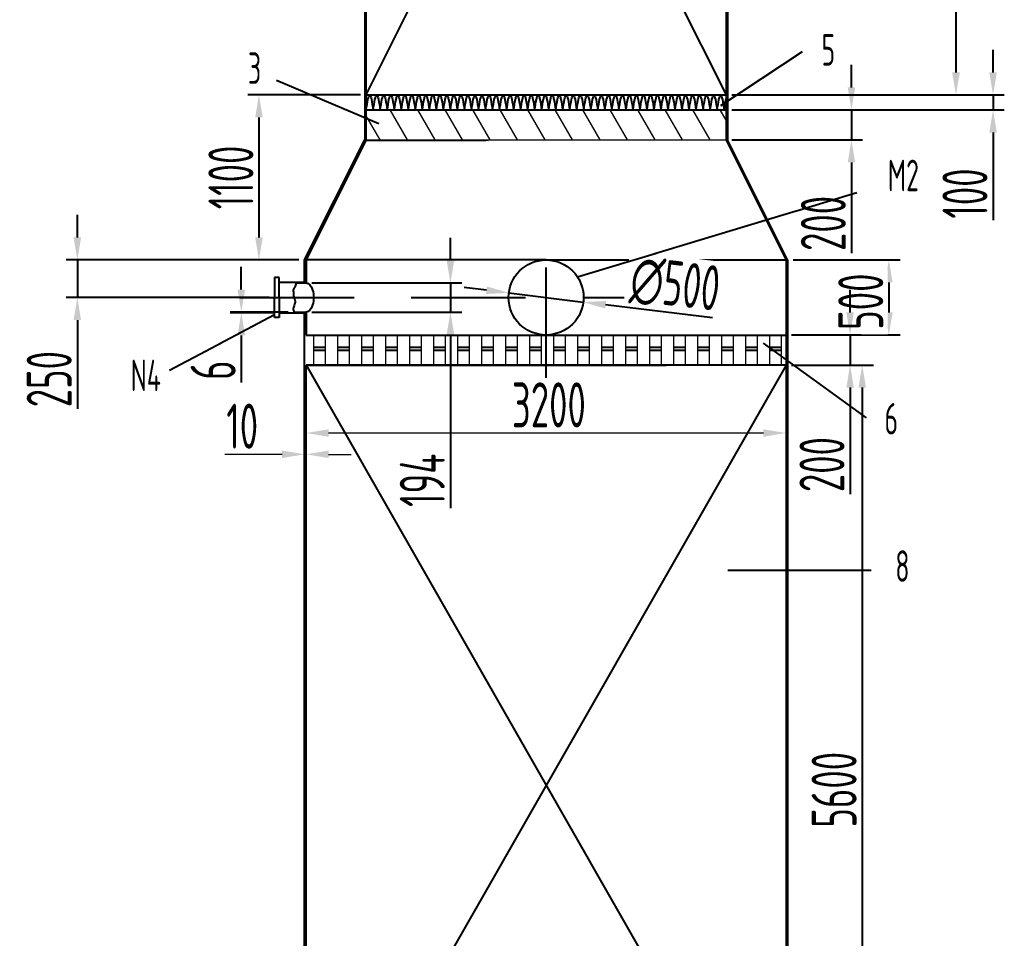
# Model space of a CAD drawing. Header units: millimetres. Extents: x 2438 to 3279, y 1353 to 1947.
# Drawn here: x 3006.6 to 3116, y 1574.8 to 1676.8 of the extents above; entities that cross this region are included whole.
import ezdxf

# ---------------------------------------------------------------- set-up
doc = ezdxf.new("R2010")
doc.units = ezdxf.units.MM
doc.linetypes.add('DASHED', pattern=[19.05, 12.7, -6.35])
for name, color, linetype, lineweight in [('02-粗实线', 7, 'Continuous', 18), ('03-标注', 5, 'Continuous', 18), ('04-细实线', 7, 'Continuous', 9), ('5-细实线', 7, 'Continuous', 25), ('中心线', 1, 'DASHED', 25), ('塔内件', 7, 'Continuous', 25)]:
    doc.layers.add(name, color=color, linetype=linetype, lineweight=lineweight)
doc.layers.add('DLI', color=5, linetype='Continuous')
doc.layers.add('INSTRUCTION', color=6, linetype='Continuous')
doc.styles.add('5-gbcbig', font='gbenor.shx', dxfattribs={"width": 0.7, "height": 5, "bigfont": 'gbcbig.shx'})
doc.styles.add('7-gbcbig', font='gbenor.shx', dxfattribs={"width": 0.7, "height": 7, "bigfont": 'gbcbig.shx'})
doc.dimstyles.new('1：60', dxfattribs={"dimtxt": 5, "dimasz": 2.5, "dimexe": 1.25, "dimexo": 0.625, "dimtad": 1, "dimdec": 0, "dimlfac": 60, "dimtxsty": '5-gbcbig', "dimcen": 2.5, "dimclrd": 256, "dimclre": 256, "dimclrt": 256, "dimadec": 0, "dimazin": 0, "dimtfac": 1, "dimtdec": 0, "dimtmove": 0, "dimatfit": 3, "dimfxl": 0, "dimlwd": -1, "dimlwe": -1, "dimarcsym": 0})

# ---------------------------------------------------------------- blocks, each defined once
blk = doc.blocks.new('*D93')
at = {"layer": 'Defpoints', "color": 0, "transparency": 16777216}
for p in [(3085.07, 1748.46), (3085.07, 1668.46), (3110.61, 1668.46)]:
    blk.add_point(p, dxfattribs=at)
at = {"layer": 'DLI', "transparency": 16777216}
for p, q in [((3085.69, 1748.46), (3111.86, 1748.46)), ((3110.61, 1745.96), (3110.61, 1670.96)), ((3085.69, 1668.46), (3111.86, 1668.46))]:
    blk.add_line(p, q, dxfattribs=at)
for points in [[(3110.19, 1745.96), (3111.03, 1745.96), (3110.61, 1748.46)], [(3110.19, 1670.96), (3111.03, 1670.96), (3110.61, 1668.46)]]:
    blk.add_solid(points, dxfattribs=at)
at = {"layer": 'DLI', "transparency": 16777216, "insert": (3107.48, 1706.18), "char_height": 5, "attachment_point": 5, "rotation": 90, "style": '5-gbcbig', "bg_fill": 3, "box_fill_scale": 1.1, "bg_fill_color": 256, "bg_fill_true_color": 13158600, "bg_fill_transparency": 0}
blk.add_mtext('4800', dxfattribs=at)
blk = doc.blocks.new('*D94')
at = {"layer": 'Defpoints', "color": 0, "transparency": 16777216}
for p in [(3085.07, 1668.46), (3085.07, 1666.79), (3114.73, 1666.79)]:
    blk.add_point(p, dxfattribs=at)
at = {"layer": 'DLI', "transparency": 16777216}
for p, q in [((3114.73, 1670.96), (3114.73, 1673.46)), ((3085.69, 1668.46), (3115.98, 1668.46)), ((3114.73, 1668.46), (3114.73, 1666.79)), ((3085.69, 1666.79), (3115.98, 1666.79)), ((3114.73, 1664.29), (3114.73, 1654.55))]:
    blk.add_line(p, q, dxfattribs=at)
for points in [[(3114.32, 1670.96), (3115.15, 1670.96), (3114.73, 1668.46)], [(3114.32, 1664.29), (3115.15, 1664.29), (3114.73, 1666.79)]]:
    blk.add_solid(points, dxfattribs=at)
at = {"layer": 'DLI', "transparency": 16777216, "insert": (3111.61, 1657.51), "char_height": 5, "attachment_point": 5, "rotation": 90, "style": '5-gbcbig', "bg_fill": 3, "box_fill_scale": 1.1, "bg_fill_color": 256, "bg_fill_true_color": 13158600, "bg_fill_transparency": 0}
blk.add_mtext('100', dxfattribs=at)
blk = doc.blocks.new('*D95')
at = {"layer": 'Defpoints', "color": 0, "transparency": 16777216}
for p in [(3085.07, 1666.79), (3085.07, 1663.46), (3098.99, 1663.46)]:
    blk.add_point(p, dxfattribs=at)
at = {"layer": 'DLI', "transparency": 16777216}
for p, q in [((3098.99, 1669.29), (3098.99, 1671.79)), ((3085.69, 1666.79), (3100.24, 1666.79)), ((3098.99, 1666.79), (3098.99, 1663.46)), ((3085.69, 1663.46), (3100.24, 1663.46)), ((3098.99, 1660.96), (3098.99, 1650.9))]:
    blk.add_line(p, q, dxfattribs=at)
for points in [[(3098.58, 1669.29), (3099.41, 1669.29), (3098.99, 1666.79)], [(3098.58, 1660.96), (3099.41, 1660.96), (3098.99, 1663.46)]]:
    blk.add_solid(points, dxfattribs=at)
at = {"layer": 'DLI', "transparency": 16777216, "insert": (3095.87, 1654.19), "char_height": 5, "attachment_point": 5, "rotation": 90, "style": '5-gbcbig', "bg_fill": 3, "box_fill_scale": 1.1, "bg_fill_color": 256, "bg_fill_true_color": 13158600, "bg_fill_transparency": 0}
blk.add_mtext('200', dxfattribs=at)
blk = doc.blocks.new('*D96')
at = {"layer": 'Defpoints', "color": 0, "transparency": 16777216}
for p in [(3091.89, 1650.13), (3091.72, 1641.8)]:
    blk.add_point(p, dxfattribs=at)
at = {"layer": 'DLI', "transparency": 16777216}
for p, q in [((3092.52, 1650.13), (3104.4, 1650.13)), ((3103.15, 1647.63), (3103.15, 1644.3)), ((3092.35, 1641.8), (3104.4, 1641.8))]:
    blk.add_line(p, q, dxfattribs=at)
for points in [[(3102.74, 1647.63), (3103.57, 1647.63), (3103.15, 1650.13)], [(3102.74, 1644.3), (3103.57, 1644.3), (3103.15, 1641.8)]]:
    blk.add_solid(points, dxfattribs=at)
at = {"layer": 'DLI', "transparency": 16777216, "insert": (3100.03, 1645.5), "char_height": 5, "attachment_point": 5, "rotation": 90, "style": '5-gbcbig', "bg_fill": 3, "box_fill_scale": 1.1, "bg_fill_color": 256, "bg_fill_true_color": 13158600, "bg_fill_transparency": 0}
blk.add_mtext('500', dxfattribs=at)
at = {"layer": 'Defpoints', "color": 0, "transparency": 16777216}
blk.add_point((3103.15, 1641.8), dxfattribs=at)
blk = doc.blocks.new('*D97')
at = {"layer": 'Defpoints', "color": 0, "transparency": 16777216}
for p in [(3038.39, 1647.58), (3038.39, 1644.35), (3054.43, 1644.35)]:
    blk.add_point(p, dxfattribs=at)
at = {"layer": 'DLI', "transparency": 16777216}
for p, q in [((3054.43, 1650.08), (3054.43, 1652.58)), ((3039.02, 1647.58), (3055.68, 1647.58)), ((3054.43, 1647.58), (3054.43, 1644.35)), ((3039.02, 1644.35), (3055.68, 1644.35)), ((3054.43, 1641.85), (3054.43, 1622.56))]:
    blk.add_line(p, q, dxfattribs=at)
for points in [[(3054.01, 1650.08), (3054.85, 1650.08), (3054.43, 1647.58)], [(3054.01, 1641.85), (3054.85, 1641.85), (3054.43, 1644.35)]]:
    blk.add_solid(points, dxfattribs=at)
at = {"layer": 'DLI', "transparency": 16777216, "insert": (3051.3, 1625.66), "char_height": 5, "attachment_point": 5, "rotation": 90, "style": '5-gbcbig', "bg_fill": 3, "box_fill_scale": 1.1, "bg_fill_color": 256, "bg_fill_true_color": 13158600, "bg_fill_transparency": 0}
blk.add_mtext('194', dxfattribs=at)
blk = doc.blocks.new('*D98')
at = {"layer": 'Defpoints', "color": 0, "transparency": 16777216}
for p in [(3031.19, 1644.25), (3035.39, 1644.25), (3037.04, 1644.35)]:
    blk.add_point(p, dxfattribs=at)
at = {"layer": 'DLI', "transparency": 16777216}
for p, q in [((3031.19, 1646.85), (3031.19, 1649.35)), ((3036.41, 1644.35), (3029.94, 1644.35)), ((3034.77, 1644.25), (3029.94, 1644.25)), ((3031.19, 1644.35), (3031.19, 1644.25)), ((3031.19, 1641.75), (3031.19, 1636.51))]:
    blk.add_line(p, q, dxfattribs=at)
for points in [[(3030.77, 1646.85), (3031.61, 1646.85), (3031.19, 1644.35)], [(3030.77, 1641.75), (3031.61, 1641.75), (3031.19, 1644.25)]]:
    blk.add_solid(points, dxfattribs=at)
at = {"layer": 'DLI', "transparency": 16777216, "insert": (3028.06, 1637.88), "char_height": 5, "attachment_point": 5, "rotation": 90, "style": '5-gbcbig', "bg_fill": 3, "box_fill_scale": 1.1, "bg_fill_color": 256, "bg_fill_true_color": 13158600, "bg_fill_transparency": 0}
blk.add_mtext('6', dxfattribs=at)
blk = doc.blocks.new('*D99')
at = {"layer": 'Defpoints', "color": 0, "transparency": 16777216}
for p in [(3091.72, 1641.8), (3091.72, 1638.46), (3098.84, 1638.46)]:
    blk.add_point(p, dxfattribs=at)
at = {"layer": 'DLI', "transparency": 16777216}
for p, q in [((3098.84, 1644.3), (3098.84, 1646.8)), ((3092.35, 1641.8), (3100.09, 1641.8)), ((3098.84, 1641.8), (3098.84, 1638.46)), ((3092.35, 1638.46), (3100.09, 1638.46)), ((3098.84, 1635.96), (3098.84, 1624.11))]:
    blk.add_line(p, q, dxfattribs=at)
for points in [[(3098.43, 1644.3), (3099.26, 1644.3), (3098.84, 1641.8)], [(3098.43, 1635.96), (3099.26, 1635.96), (3098.84, 1638.46)]]:
    blk.add_solid(points, dxfattribs=at)
at = {"layer": 'DLI', "transparency": 16777216, "insert": (3095.72, 1627.4), "char_height": 5, "attachment_point": 5, "rotation": 90, "style": '5-gbcbig', "bg_fill": 3, "box_fill_scale": 1.1, "bg_fill_color": 256, "bg_fill_true_color": 13158600, "bg_fill_transparency": 0}
blk.add_mtext('200', dxfattribs=at)
blk = doc.blocks.new('*D100')
at = {"layer": 'Defpoints', "color": 0, "transparency": 16777216}
for p in [(3091.72, 1638.46), (3091.72, 1545.13), (3100.19, 1545.13)]:
    blk.add_point(p, dxfattribs=at)
at = {"layer": 'DLI', "transparency": 16777216}
for p, q in [((3092.35, 1638.46), (3101.44, 1638.46)), ((3100.19, 1635.96), (3100.19, 1547.63)), ((3092.35, 1545.13), (3101.44, 1545.13))]:
    blk.add_line(p, q, dxfattribs=at)
for points in [[(3099.78, 1635.96), (3100.61, 1635.96), (3100.19, 1638.46)], [(3099.78, 1547.63), (3100.61, 1547.63), (3100.19, 1545.13)]]:
    blk.add_solid(points, dxfattribs=at)
at = {"layer": 'DLI', "transparency": 16777216, "insert": (3097.07, 1591.28), "char_height": 5, "attachment_point": 5, "rotation": 90, "style": '5-gbcbig', "bg_fill": 3, "box_fill_scale": 1.1, "bg_fill_color": 256, "bg_fill_true_color": 13158600, "bg_fill_transparency": 0}
blk.add_mtext('5600', dxfattribs=at)
blk = doc.blocks.new('*D103')
at = {"layer": 'Defpoints', "color": 0, "transparency": 16777216}
for p in [(3045.07, 1668.46), (3033.15, 1650.13), (3038.22, 1650.13)]:
    blk.add_point(p, dxfattribs=at)
at = {"layer": 'DLI', "transparency": 16777216}
for p, q in [((3044.44, 1668.46), (3031.9, 1668.46)), ((3033.15, 1665.96), (3033.15, 1652.63)), ((3037.6, 1650.13), (3031.9, 1650.13))]:
    blk.add_line(p, q, dxfattribs=at)
for points in [[(3032.73, 1665.96), (3033.57, 1665.96), (3033.15, 1668.46)], [(3032.73, 1652.63), (3033.57, 1652.63), (3033.15, 1650.13)]]:
    blk.add_solid(points, dxfattribs=at)
at = {"layer": 'DLI', "transparency": 16777216, "insert": (3030.03, 1659.3), "char_height": 5, "attachment_point": 5, "rotation": 90, "style": '5-gbcbig', "bg_fill": 3, "box_fill_scale": 1.1, "bg_fill_color": 256, "bg_fill_true_color": 13158600, "bg_fill_transparency": 0}
blk.add_mtext('1100', dxfattribs=at)
blk = doc.blocks.new('*D107')
at = {"layer": 'Defpoints', "color": 0, "transparency": 16777216}
for p in [(3038.22, 1650.13), (3012.97, 1645.96), (3034.89, 1645.96)]:
    blk.add_point(p, dxfattribs=at)
at = {"layer": 'DLI', "transparency": 16777216}
for p, q in [((3012.97, 1652.63), (3012.97, 1655.13)), ((3037.6, 1650.13), (3011.72, 1650.13)), ((3012.97, 1650.13), (3012.97, 1645.96)), ((3034.27, 1645.96), (3011.72, 1645.96)), ((3012.97, 1643.46), (3012.97, 1633.6))]:
    blk.add_line(p, q, dxfattribs=at)
for points in [[(3012.55, 1652.63), (3013.38, 1652.63), (3012.97, 1650.13)], [(3012.55, 1643.46), (3013.38, 1643.46), (3012.97, 1645.96)]]:
    blk.add_solid(points, dxfattribs=at)
at = {"layer": 'DLI', "transparency": 16777216, "insert": (3009.84, 1636.89), "char_height": 5, "attachment_point": 5, "rotation": 90, "style": '5-gbcbig', "bg_fill": 3, "box_fill_scale": 1.1, "bg_fill_color": 256, "bg_fill_true_color": 13158600, "bg_fill_transparency": 0}
blk.add_mtext('250', dxfattribs=at)
blk = doc.blocks.new('*D110')
at = {"layer": 'Defpoints', "color": 0, "transparency": 16777216}
for p in [(3060.92, 1646.47), (3069.19, 1645.46)]:
    blk.add_point(p, dxfattribs=at)
at = {"layer": 'DLI', "transparency": 16777216}
for p, q in [((3058.44, 1646.77), (3055.96, 1647.07)), ((3060.92, 1646.47), (3069.19, 1645.46)), ((3083.57, 1643.7), (3071.68, 1645.15))]:
    blk.add_line(p, q, dxfattribs=at)
for points in [[(3058.49, 1647.19), (3058.39, 1646.36), (3060.92, 1646.47)], [(3071.73, 1645.57), (3071.62, 1644.74), (3069.19, 1645.46)]]:
    blk.add_solid(points, dxfattribs=at)
at = {"layer": 'DLI', "transparency": 16777216, "insert": (3079.41, 1647.36), "char_height": 5, "attachment_point": 5, "rotation": 353.0302, "style": '5-gbcbig', "bg_fill": 3, "box_fill_scale": 1.1, "bg_fill_color": 256, "bg_fill_true_color": 13158600, "bg_fill_transparency": 0}
blk.add_mtext('∅500', dxfattribs=at)
blk = doc.blocks.new('*D113')
at = {"layer": '03-标注', "transparency": 16777216}
for p, q in [((3038.39, 1637.84), (3038.39, 1629.66)), ((3091.72, 1637.84), (3091.72, 1629.66)), ((3089.22, 1630.91), (3040.89, 1630.91))]:
    blk.add_line(p, q, dxfattribs=at)
for points in [[(3040.89, 1631.32), (3040.89, 1630.49), (3038.39, 1630.91)], [(3089.22, 1631.32), (3089.22, 1630.49), (3091.72, 1630.91)]]:
    blk.add_solid(points, dxfattribs=at)
at = {"layer": 'Defpoints', "color": 0, "transparency": 16777216}
for p in [(3038.39, 1638.46), (3091.72, 1638.46), (3038.39, 1630.91)]:
    blk.add_point(p, dxfattribs=at)
at = {"layer": '03-标注', "transparency": 16777216, "insert": (3065.37, 1634.03), "char_height": 5, "attachment_point": 5, "style": '5-gbcbig', "bg_fill": 3, "box_fill_scale": 1.1, "bg_fill_color": 256, "bg_fill_true_color": 13158600, "bg_fill_transparency": 0}
blk.add_mtext('3200', dxfattribs=at)
blk = doc.blocks.new('*D114')
at = {"layer": '03-标注', "transparency": 16777216}
for p, q in [((3038.39, 1633.17), (3038.39, 1627.29)), ((3038.22, 1632.42), (3038.22, 1627.29)), ((3035.72, 1628.54), (3029.35, 1628.54)), ((3038.39, 1628.54), (3038.22, 1628.54)), ((3040.89, 1628.54), (3043.39, 1628.54))]:
    blk.add_line(p, q, dxfattribs=at)
for points in [[(3035.72, 1628.96), (3035.72, 1628.13), (3038.22, 1628.54)], [(3040.89, 1628.96), (3040.89, 1628.13), (3038.39, 1628.54)]]:
    blk.add_solid(points, dxfattribs=at)
at = {"layer": 'Defpoints', "color": 0, "transparency": 16777216}
for p in [(3038.39, 1633.8), (3038.22, 1633.04), (3038.22, 1628.54)]:
    blk.add_point(p, dxfattribs=at)
at = {"layer": '03-标注', "transparency": 16777216, "insert": (3031.29, 1631.67), "char_height": 5, "attachment_point": 5, "style": '5-gbcbig', "bg_fill": 3, "box_fill_scale": 1.1, "bg_fill_color": 256, "bg_fill_true_color": 13158600, "bg_fill_transparency": 0}
blk.add_mtext('10', dxfattribs=at)

msp = doc.modelspace()

# ---------------------------------------------------------------- hatches: boundary and pattern name
at = {"layer": '02-粗实线'}
h = msp.add_hatch(dxfattribs=at)
h.set_pattern_fill('ANSI31', color=0, scale=0.833333, angle=75)
h.set_pattern_definition([(120, (568.3283, -849.1022), (-2.2913589, -1.3229167), [])])
h.paths.add_polyline_path([(3058.399, 1666.794), (3045.065, 1666.794), (3045.065, 1663.463), (3058.399, 1663.463)])
h.paths.add_polyline_path([(3085.065, 1666.794), (3058.399, 1666.794), (3058.399, 1663.463), (3085.065, 1663.463)])

# ---------------------------------------------------------------- linework, layer by layer
for p, q in [((3045.052, 1663.463), (3045.065, 1767.628)), ((3085.065, 1757.721), (3085.065, 1663.457)), ((3044.899, 1748.463), (3044.899, 1663.463)), ((3045.065, 1748.463), (3085.065, 1668.463)), ((3045.065, 1668.463), (3085.065, 1748.463)), ((3085.232, 1748.463), (3085.232, 1663.457)), ((3038.225, 1650.129), (3044.899, 1663.463)), ((3045.052, 1663.463), (3038.391, 1650.129)), ((3045.052, 1663.463), (3058.621, 1663.457)), ((3045.065, 1663.457), (3058.399, 1663.457)), ((3085.065, 1663.457), (3091.724, 1650.129)), ((3091.891, 1650.129), (3085.217, 1663.463)), ((3038.391, 1650.129), (3038.225, 1650.129)), ((3038.225, 1647.679), (3038.225, 1650.129)), ((3065.058, 1650.129), (3038.391, 1650.129)), ((3038.391, 1650.129), (3038.391, 1647.579)), ((3065.058, 1650.129), (3091.724, 1650.129)), ((3091.724, 1650.129), (3091.891, 1650.129)), ((3091.724, 1650.129), (3091.724, 1641.796)), ((3091.891, 1650.129), (3091.891, 1539.006)), ((3035.391, 1648.188), (3034.891, 1648.188)), ((3034.891, 1648.188), (3034.891, 1645.963)), ((3035.391, 1647.579), (3035.391, 1648.188)), ((3035.391, 1647.579), (3035.391, 1647.679)), ((3035.391, 1647.679), (3038.391, 1647.679)), ((3035.391, 1645.963), (3035.391, 1647.579)), ((3037.263, 1647.579), (3038.383, 1647.579)), ((3034.891, 1643.738), (3034.891, 1645.963)), ((3035.391, 1645.963), (3035.391, 1644.346)), ((3035.391, 1643.738), (3034.891, 1643.738)), ((3035.391, 1644.346), (3035.391, 1643.738)), ((3035.391, 1644.346), (3035.391, 1644.246)), ((3035.391, 1644.246), (3038.391, 1644.246)), ((3037.038, 1644.346), (3038.383, 1644.346)), ((3038.225, 1520.129), (3038.225, 1644.246)), ((3038.391, 1644.346), (3038.391, 1641.796)), ((3038.391, 1641.796), (3091.724, 1641.796)), ((3038.391, 1641.796), (3048.558, 1641.796)), ((3046.391, 1641.796), (3056.558, 1641.796)), ((3054.391, 1641.796), (3064.558, 1641.796)), ((3062.392, 1641.796), (3072.558, 1641.796)), ((3070.392, 1641.796), (3078.391, 1641.796)), ((3081.058, 1641.796), (3089.058, 1641.796)), ((3091.724, 1641.796), (3091.724, 1638.463)), ((3038.391, 1540.129), (3038.391, 1638.463)), ((3038.391, 1638.463), (3091.724, 1545.129)), ((3091.724, 1638.463), (3038.391, 1545.129)), ((3091.724, 1638.463), (3038.391, 1638.463)), ((3038.391, 1638.463), (3078.391, 1638.463)), ((3038.391, 1638.463), (3048.725, 1638.463)), ((3091.724, 1638.463), (3091.724, 1540.129))]:
    msp.add_line(p, q)
msp.add_circle((3065.058, 1645.963), 4.167)
at = {"extrusion": (0, 0, -1)}
msp.add_ellipse((3038.383, 1645.963), major_axis=(0, 1.617), ratio=0.525676, start_param=6.2831853, end_param=9.424778, dxfattribs=at)
msp.add_spline([(3037.272, 1647.679), (3037.172, 1647.21), (3036.988, 1646.884), (3036.988, 1646.441), (3037.013, 1646.031), (3037.172, 1645.572), (3037.063, 1645.079), (3036.963, 1644.602), (3037.055, 1644.246), (3037.055, 1644.201)], degree=3)
at = {"layer": '02-粗实线'}
for p, q in [((3039.225, 1641.796), (3039.225, 1638.463)), ((3040.558, 1638.463), (3040.558, 1641.796)), ((3041.891, 1641.796), (3041.891, 1638.463)), ((3043.225, 1638.463), (3043.225, 1641.796)), ((3044.558, 1641.796), (3044.558, 1638.463)), ((3045.891, 1638.463), (3045.891, 1641.796)), ((3047.225, 1641.796), (3047.225, 1638.463)), ((3048.558, 1638.463), (3048.558, 1641.796)), ((3048.558, 1638.463), (3048.558, 1641.796)), ((3049.891, 1641.796), (3049.891, 1638.463)), ((3051.225, 1638.463), (3051.225, 1641.796)), ((3052.558, 1641.796), (3052.558, 1638.463)), ((3053.891, 1638.463), (3053.891, 1641.796)), ((3055.225, 1641.796), (3055.225, 1638.463)), ((3056.558, 1638.463), (3056.558, 1641.796)), ((3056.558, 1638.463), (3056.558, 1641.796)), ((3057.891, 1641.796), (3057.891, 1638.463)), ((3059.225, 1638.463), (3059.225, 1641.796)), ((3060.558, 1641.796), (3060.558, 1638.463)), ((3061.891, 1638.463), (3061.891, 1641.796)), ((3063.225, 1641.796), (3063.225, 1638.463)), ((3064.558, 1638.463), (3064.558, 1641.796)), ((3064.558, 1638.463), (3064.558, 1641.796)), ((3065.892, 1641.796), (3065.892, 1638.463)), ((3067.225, 1638.463), (3067.225, 1641.796)), ((3068.558, 1641.796), (3068.558, 1638.463)), ((3069.892, 1638.463), (3069.892, 1641.796)), ((3071.225, 1641.796), (3071.225, 1638.463)), ((3072.558, 1638.463), (3072.558, 1641.796)), ((3072.558, 1638.463), (3072.558, 1641.796)), ((3073.892, 1641.796), (3073.892, 1638.463)), ((3075.225, 1638.463), (3075.225, 1641.796)), ((3076.558, 1641.796), (3076.558, 1638.463)), ((3077.892, 1638.463), (3077.892, 1641.796)), ((3077.892, 1638.463), (3077.892, 1641.796)), ((3079.225, 1641.796), (3079.225, 1638.463)), ((3080.558, 1638.463), (3080.558, 1641.796)), ((3081.892, 1641.796), (3081.892, 1638.463)), ((3083.225, 1638.463), (3083.225, 1641.796)), ((3083.225, 1638.463), (3083.225, 1641.796)), ((3084.558, 1641.796), (3084.558, 1638.463)), ((3085.892, 1638.463), (3085.892, 1641.796)), ((3087.225, 1641.796), (3087.225, 1638.463)), ((3088.558, 1638.463), (3088.558, 1641.796)), ((3088.558, 1638.463), (3088.558, 1641.796)), ((3089.892, 1641.796), (3089.892, 1638.463)), ((3091.225, 1638.463), (3091.225, 1641.796))]:
    msp.add_line(p, q, dxfattribs=at)
at = {"layer": '04-细实线', "color": 0}
for p, q in [((3045.065, 1666.794), (3058.399, 1666.794)), ((3044.899, 1663.463), (3085.232, 1663.463))]:
    msp.add_line(p, q, dxfattribs=at)
at = {"layer": '5-细实线'}
for p, q in [((3039.225, 1640.463), (3040.558, 1640.463)), ((3041.891, 1640.463), (3043.225, 1640.463)), ((3044.558, 1640.463), (3045.891, 1640.463)), ((3047.225, 1640.463), (3048.558, 1640.463)), ((3049.891, 1640.463), (3051.225, 1640.463)), ((3052.558, 1640.463), (3053.891, 1640.463)), ((3055.225, 1640.463), (3056.558, 1640.463)), ((3057.891, 1640.463), (3059.225, 1640.463)), ((3060.558, 1640.463), (3061.891, 1640.463)), ((3063.225, 1640.463), (3064.558, 1640.463)), ((3065.892, 1640.463), (3067.225, 1640.463)), ((3068.558, 1640.463), (3069.892, 1640.463)), ((3071.225, 1640.463), (3072.558, 1640.463)), ((3073.892, 1640.463), (3075.225, 1640.463)), ((3076.558, 1640.463), (3077.892, 1640.463)), ((3079.225, 1640.463), (3080.558, 1640.463)), ((3081.892, 1640.463), (3083.225, 1640.463)), ((3084.558, 1640.463), (3085.892, 1640.463)), ((3087.225, 1640.463), (3088.558, 1640.463)), ((3089.892, 1640.463), (3091.225, 1640.463)), ((3040.558, 1640.063), (3039.225, 1640.063)), ((3043.225, 1640.063), (3041.891, 1640.063)), ((3045.891, 1640.063), (3044.558, 1640.063)), ((3048.558, 1640.063), (3047.225, 1640.063)), ((3051.225, 1640.063), (3049.891, 1640.063)), ((3053.891, 1640.063), (3052.558, 1640.063)), ((3056.558, 1640.063), (3055.225, 1640.063)), ((3059.225, 1640.063), (3057.891, 1640.063)), ((3061.891, 1640.063), (3060.558, 1640.063)), ((3064.558, 1640.063), (3063.225, 1640.063)), ((3067.225, 1640.063), (3065.892, 1640.063)), ((3069.892, 1640.063), (3068.558, 1640.063)), ((3072.558, 1640.063), (3071.225, 1640.063)), ((3075.225, 1640.063), (3073.892, 1640.063)), ((3077.892, 1640.063), (3076.558, 1640.063)), ((3080.558, 1640.063), (3079.225, 1640.063)), ((3083.225, 1640.063), (3081.892, 1640.063)), ((3085.892, 1640.063), (3084.558, 1640.063)), ((3088.558, 1640.063), (3087.225, 1640.063)), ((3091.225, 1640.063), (3089.892, 1640.063))]:
    msp.add_line(p, q, dxfattribs=at)
at = {"layer": '中心线'}
for p, q in [((3065.058, 1636.61), (3065.058, 1653.619)), ((3031.029, 1645.963), (3074.623, 1645.963))]:
    msp.add_line(p, q, dxfattribs=at)
at = {"layer": '塔内件'}
for p, q in [((3045.065, 1668.463), (3058.327, 1668.463)), ((3058.327, 1668.463), (3071.59, 1668.463)), ((3071.59, 1668.463), (3085.065, 1668.463)), ((3045.065, 1666.794), (3058.327, 1666.794)), ((3058.327, 1666.794), (3071.59, 1666.794)), ((3071.59, 1666.794), (3085.065, 1666.794))]:
    msp.add_line(p, q, dxfattribs=at)
for points in [[(3045.065, 1666.794), (3045.457, 1668.463), (3045.845, 1666.794)], [(3045.845, 1666.794), (3046.237, 1668.463), (3046.626, 1666.794)], [(3046.626, 1666.794), (3047.017, 1668.463), (3047.406, 1666.794)], [(3047.406, 1666.794), (3047.797, 1668.463), (3048.186, 1666.794)], [(3048.186, 1666.794), (3048.578, 1668.463), (3048.966, 1666.794)], [(3048.966, 1666.794), (3049.358, 1668.463), (3049.746, 1666.794)], [(3049.746, 1666.794), (3050.138, 1668.463), (3050.526, 1666.794)], [(3050.526, 1666.794), (3050.918, 1668.463), (3051.306, 1666.794)], [(3051.306, 1666.794), (3051.698, 1668.463), (3052.086, 1666.794)], [(3052.086, 1666.794), (3052.478, 1668.463), (3052.867, 1666.794)], [(3052.867, 1666.794), (3053.258, 1668.463), (3053.647, 1666.794)], [(3053.647, 1666.794), (3054.038, 1668.463), (3054.427, 1666.794)], [(3054.427, 1666.794), (3054.819, 1668.463), (3055.207, 1666.794)], [(3055.207, 1666.794), (3055.599, 1668.463), (3055.987, 1666.794)], [(3055.987, 1666.794), (3056.379, 1668.463), (3056.767, 1666.794)], [(3056.767, 1666.794), (3057.159, 1668.463), (3057.547, 1666.794)], [(3057.547, 1666.794), (3057.939, 1668.463), (3058.327, 1666.794)], [(3058.327, 1666.794), (3058.719, 1668.463), (3059.108, 1666.794)], [(3059.108, 1666.794), (3059.499, 1668.463), (3059.888, 1666.794)], [(3059.888, 1666.794), (3060.279, 1668.463), (3060.668, 1666.794)], [(3060.668, 1666.794), (3061.06, 1668.463), (3061.448, 1666.794)], [(3061.448, 1666.794), (3061.84, 1668.463), (3062.228, 1666.794)], [(3062.228, 1666.794), (3062.62, 1668.463), (3063.008, 1666.794)], [(3063.008, 1666.794), (3063.4, 1668.463), (3063.788, 1666.794)], [(3063.788, 1666.794), (3064.18, 1668.463), (3064.568, 1666.794)], [(3064.568, 1666.794), (3064.96, 1668.463), (3065.349, 1666.794)], [(3065.349, 1666.794), (3065.74, 1668.463), (3066.129, 1666.794)], [(3066.129, 1666.794), (3066.52, 1668.463), (3066.909, 1666.794)], [(3066.909, 1666.794), (3067.301, 1668.463), (3067.689, 1666.794)], [(3067.689, 1666.794), (3068.081, 1668.463), (3068.469, 1666.794)], [(3068.469, 1666.794), (3068.861, 1668.463), (3069.249, 1666.794)], [(3069.249, 1666.794), (3069.641, 1668.463), (3070.029, 1666.794)], [(3070.029, 1666.794), (3070.421, 1668.463), (3070.809, 1666.794)], [(3070.809, 1666.794), (3071.201, 1668.463), (3071.59, 1666.794)], [(3071.59, 1666.794), (3071.981, 1668.463), (3072.37, 1666.794)], [(3072.37, 1666.794), (3072.761, 1668.463), (3073.15, 1666.794)], [(3073.15, 1666.794), (3073.542, 1668.463), (3073.93, 1666.794)], [(3073.93, 1666.794), (3074.322, 1668.463), (3074.71, 1666.794)], [(3074.71, 1666.794), (3075.102, 1668.463), (3075.49, 1666.794)], [(3075.49, 1666.794), (3075.882, 1668.463), (3076.27, 1666.794)], [(3076.27, 1666.794), (3076.662, 1668.463), (3077.05, 1666.794)], [(3077.05, 1666.794), (3077.442, 1668.463), (3077.831, 1666.794)], [(3077.831, 1666.794), (3078.222, 1668.463), (3078.611, 1666.794)], [(3078.611, 1666.794), (3079.002, 1668.463), (3079.391, 1666.794)], [(3079.391, 1666.794), (3079.783, 1668.463), (3080.171, 1666.794)], [(3080.171, 1666.794), (3080.563, 1668.463), (3080.951, 1666.794)], [(3080.951, 1666.794), (3081.343, 1668.463), (3081.731, 1666.794)], [(3081.731, 1666.794), (3082.123, 1668.463), (3082.511, 1666.794)], [(3082.511, 1666.794), (3082.903, 1668.463), (3083.292, 1666.794)], [(3083.292, 1666.794), (3083.683, 1668.463), (3084.072, 1666.794)], [(3084.072, 1666.794), (3084.463, 1668.463), (3084.852, 1666.794)]]:
    msp.add_spline(points, degree=3, dxfattribs=at)
msp.add_open_spline([(3084.852, 1666.794), (3084.923, 1667.203), (3084.994, 1667.613), (3085.065, 1668.023)], degree=3, dxfattribs=at)

# ---------------------------------------------------------------- texts
at = {"layer": 'INSTRUCTION', "char_height": 3.5, "width": 7.1855, "attachment_point": 5, "style": '7-gbcbig'}
for s, insert in [('3', (3032.666, 1671.439)), ('6', (3103.422, 1632.493)), ('8', (3104.661, 1616.128))]:
    msp.add_mtext(s, dxfattribs=dict(at, insert=insert))

# ---------------------------------------------------------------- next in the draw order: dimensions: what is measured, and where the dimension line sits
at = {"layer": 'DLI'}
for base, p1, p2, picture, middle in [((3110.609, 1668.463), (3085.065, 1748.463), (3085.065, 1668.463), '*D93', (3110.609, 1706.179)), ((3054.429, 1644.346), (3038.391, 1647.579), (3038.391, 1644.346), '*D97', (3054.429, 1625.665)), ((3031.19, 1644.246), (3037.038, 1644.346), (3035.391, 1644.246), '*D98', (3031.19, 1637.878))]:
    dim = msp.add_linear_dim(base=base, p1=p1, p2=p2, angle=90, dimstyle='1：60', dxfattribs=at)
    dim.commit()
    dim.dimension.update_dxf_attribs({"geometry": picture, "text_midpoint": middle, "dimtype": 160})

# ---------------------------------------------------------------- next in the draw order: dimensions: what is measured, and where the dimension line sits
for base, p1, p2, picture, middle in [((3114.734, 1666.794), (3085.065, 1668.463), (3085.065, 1666.794), '*D94', (3114.734, 1657.509)), ((3033.151, 1650.129), (3045.065, 1668.463), (3038.225, 1650.129), '*D103', (3033.151, 1659.296))]:
    dim = msp.add_linear_dim(base=base, p1=p1, p2=p2, angle=90, dimstyle='1：60', dxfattribs=at)
    dim.commit()
    dim.dimension.update_dxf_attribs({"geometry": picture, "text_midpoint": middle, "dimtype": 160})

# ---------------------------------------------------------------- next in the draw order: linework, layer by layer
at = {"layer": 'INSTRUCTION'}
msp.add_line((3046.491, 1665.235), (3035.084, 1670.057), dxfattribs=at)

# ---------------------------------------------------------------- next in the draw order: texts
at = {"layer": 'INSTRUCTION', "insert": (3104.766, 1659.518), "char_height": 3.5, "width": 7.1855, "attachment_point": 5, "style": '7-gbcbig'}
msp.add_mtext('M2', dxfattribs=at)

# ---------------------------------------------------------------- next in the draw order: dimensions: what is measured, and where the dimension line sits
at = {"layer": 'DLI'}
for base, p1, p2, picture, middle in [((3098.994, 1663.463), (3085.065, 1666.794), (3085.065, 1663.463), '*D95', (3098.994, 1654.186)), ((3012.966, 1645.963), (3038.225, 1650.129), (3034.891, 1645.963), '*D107', (3012.966, 1636.891))]:
    dim = msp.add_linear_dim(base=base, p1=p1, p2=p2, angle=90, dimstyle='1：60', dxfattribs=at)
    dim.commit()
    dim.dimension.update_dxf_attribs({"geometry": picture, "text_midpoint": middle, "dimtype": 160})

# ---------------------------------------------------------------- next in the draw order: linework, layer by layer
at = {"layer": 'INSTRUCTION'}
for p, q in [((3084.498, 1667.278), (3093.556, 1673.305)), ((3034.891, 1644.045), (3023.209, 1637.849))]:
    msp.add_line(p, q, dxfattribs=at)

# ---------------------------------------------------------------- next in the draw order: texts
at = {"layer": 'INSTRUCTION', "char_height": 3.5, "attachment_point": 5, "style": '7-gbcbig'}
for s, insert, width in [('5', (3096.429, 1673.467), 7.1855), ('N4', (3020.574, 1637.308), 34.42013)]:
    msp.add_mtext(s, dxfattribs=dict(at, insert=insert, width=width))

# ---------------------------------------------------------------- next in the draw order: dimensions: what is measured, and where the dimension line sits
at = {"layer": 'DLI'}
dim = msp.add_diameter_dim_2p(p1=(3060.922, 1646.468), p2=(3069.194, 1645.457), dimstyle='1：60', dxfattribs=at)
dim.commit()
dim.dimension.update_dxf_attribs({"geometry": '*D110', "text_midpoint": (3079.035, 1644.254), "dimtype": 163})
dim = msp.add_linear_dim(base=(3103.154, 1641.796), p1=(3091.891, 1650.129), p2=(3091.724, 1641.796), angle=90, dimstyle='1：60', dxfattribs=at)
dim.commit()
dim.dimension.update_dxf_attribs({"geometry": '*D96', "text_midpoint": (3103.154, 1645.5), "dimtype": 160})

# ---------------------------------------------------------------- next in the draw order: linework, layer by layer
at = {"layer": 'INSTRUCTION'}
msp.add_line((3068.543, 1648.247), (3099.603, 1657.632), dxfattribs=at)

# ---------------------------------------------------------------- next in the draw order: dimensions: what is measured, and where the dimension line sits
at = {"layer": 'DLI'}
dim = msp.add_linear_dim(base=(3098.842, 1638.463), p1=(3091.724, 1641.796), p2=(3091.724, 1638.463), angle=90, dimstyle='1：60', dxfattribs=at)
dim.commit()
dim.dimension.update_dxf_attribs({"geometry": '*D99', "text_midpoint": (3098.842, 1627.4), "dimtype": 160})

# ---------------------------------------------------------------- next in the draw order: dimensions: what is measured, and where the dimension line sits
dim = msp.add_linear_dim(base=(3100.192, 1545.129), p1=(3091.724, 1638.463), p2=(3091.724, 1545.129), angle=90, dimstyle='1：60', dxfattribs=at)
dim.commit()
dim.dimension.update_dxf_attribs({"geometry": '*D100', "text_midpoint": (3100.192, 1591.283), "dimtype": 160})

# ---------------------------------------------------------------- next in the draw order: linework, layer by layer
at = {"layer": 'INSTRUCTION'}
msp.add_line((3085.258, 1615.666), (3101.184, 1615.666), dxfattribs=at)

# ---------------------------------------------------------------- next in the draw order: dimensions: what is measured, and where the dimension line sits
at = {"layer": '03-标注'}
dim = msp.add_linear_dim(base=(3038.391, 1630.908), p1=(3091.724, 1638.463), p2=(3038.391, 1638.463), dimstyle='1：60', dxfattribs=at)
dim.commit()
dim.dimension.update_dxf_attribs({"geometry": '*D113', "text_midpoint": (3065.366, 1630.908), "dimtype": 160})

# ---------------------------------------------------------------- next in the draw order: linework, layer by layer
at = {"layer": 'INSTRUCTION'}
msp.add_line((3089.19, 1640.901), (3100.633, 1632.606), dxfattribs=at)

# ---------------------------------------------------------------- next in the draw order: dimensions: what is measured, and where the dimension line sits
at = {"layer": '03-标注'}
dim = msp.add_linear_dim(base=(3038.225, 1628.545), p1=(3038.391, 1633.797), p2=(3038.225, 1633.045), dimstyle='1：60', dxfattribs=at)
dim.commit()
dim.dimension.update_dxf_attribs({"geometry": '*D114', "text_midpoint": (3031.286, 1628.545), "dimtype": 160})

doc.saveas('drawing.dxf')
